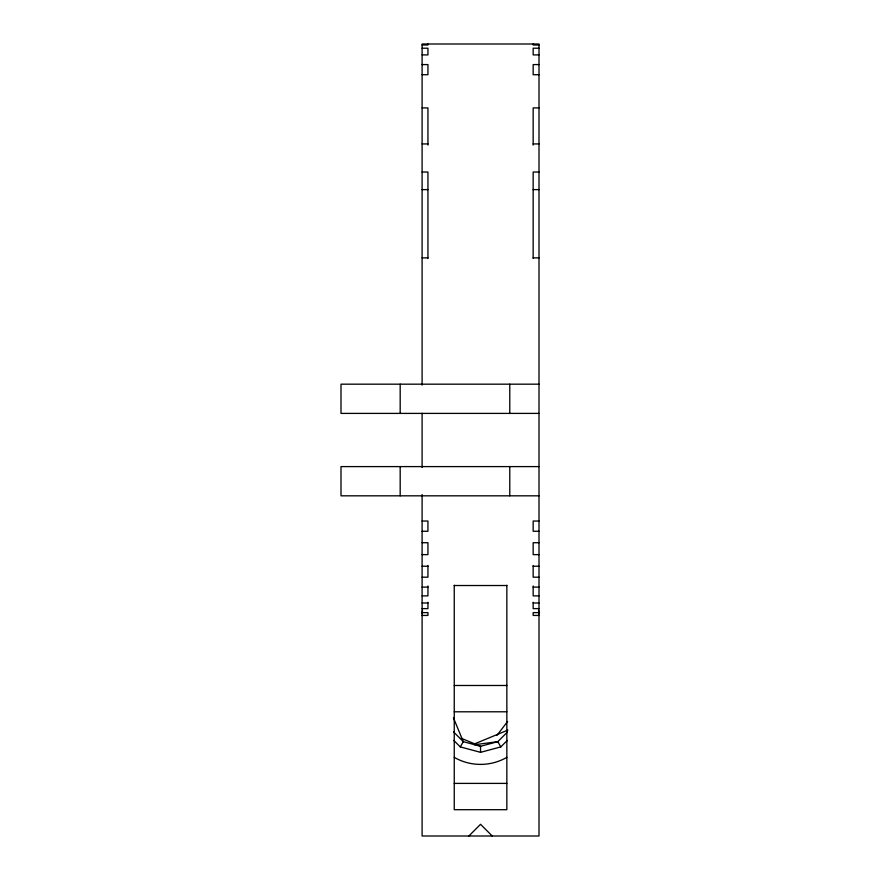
<?xml version="1.0" encoding="UTF-8"?>
<svg xmlns="http://www.w3.org/2000/svg" width="880" height="880" viewBox="0 0 880 880"><rect width="100%" height="100%" fill="white"/><g stroke="black" fill="none" stroke-linecap="round" stroke-linejoin="round"><path stroke-width="1.32" d="M453.783 740.41L460.273 746.9L463.309 741.664L453.453 717.882M496.903 735.438L507.617 721.468M507.507 731.951L497.794 741.664L480.546 746.284L463.309 741.664L453.596 731.951M460.273 746.9L480.546 752.334L500.819 746.9L507.309 740.41M468.864 836L480.546 824.307L492.239 836M474.122 744.073L507.914 730.081M474.243 744.766L497.794 741.664L500.819 746.9M422.103 44.99L427.944 44.99L427.944 44M539 44.99L533.159 44.99L533.159 44M422.103 48.213L427.944 48.213L427.944 54.901L422.103 54.901M539 48.213L533.159 48.213L533.159 54.901L539 54.901M422.103 64.581L427.944 64.581L427.944 74.723L422.103 74.723M539 64.581L533.159 64.581L533.159 74.723L539 74.723M422.103 107.91L427.944 107.91L427.944 145.09M539 107.91L533.159 107.91L533.159 145.09M422.103 143.935L427.944 143.935M533.159 143.935L539 143.935M422.103 172.04L427.944 172.04L427.944 258.434M539 172.04L533.159 172.04L533.159 258.434M422.103 189.607L427.944 189.607M533.159 189.607L539 189.607M422.103 257.873L427.944 257.873M533.159 257.873L539 257.873M539 384.175L341 384.175L341 413.402L539 413.402M539 466.598L341 466.598L341 495.825L539 495.825M422.103 521.037L427.944 521.037L427.944 531.267L422.103 531.267M539 521.037L533.159 521.037L533.159 531.267L539 531.267M422.103 542.718L427.944 542.718L427.944 554.631L422.103 554.631M539 542.718L533.159 542.718L533.159 554.631L539 554.631M422.103 566.225L427.944 566.225M533.159 566.225L539 566.225M422.103 577.192L427.944 577.192L427.944 565.477M539 577.192L533.159 577.192L533.159 565.477M454.245 585.519L506.847 585.519M422.103 587.114L427.944 587.114M533.159 587.114L539 587.114M422.103 595.87L427.944 595.87L427.944 585.981M539 595.87L533.159 595.87L533.159 585.981M422.103 602.998L427.944 602.998M533.159 602.998L539 602.998M422.103 608.619L427.944 608.619L427.944 602.272M539 608.619L533.159 608.619L533.159 602.272M422.103 612.612L427.944 612.612L427.944 615.439L422.103 615.439M539 612.612L533.159 612.612L533.159 615.439L539 615.439M454.245 685.487L506.847 685.487M454.245 711.799L506.847 711.788M454.245 783.398L506.847 783.398M461.043 738.199L480.546 746.284L480.546 752.334M509.773 384.175L509.773 413.402M509.773 466.598L509.773 495.825M506.847 585.233L506.847 809.699L454.245 809.699L454.245 585.233M422.103 385.132L422.103 44L539 44L539 836L422.103 836L422.103 494.516M422.103 413.237L422.103 467.445M400.18 384.175L400.18 413.402M400.18 466.598L400.18 495.825M506.847 757.35A52.602 52.602 0 0 1 454.245 757.35M422.103 613.888A13.156 13.156 0 0 1 422.543 610.489M538.549 610.489A13.156 13.156 0 0 1 539 613.888"/></g></svg>
